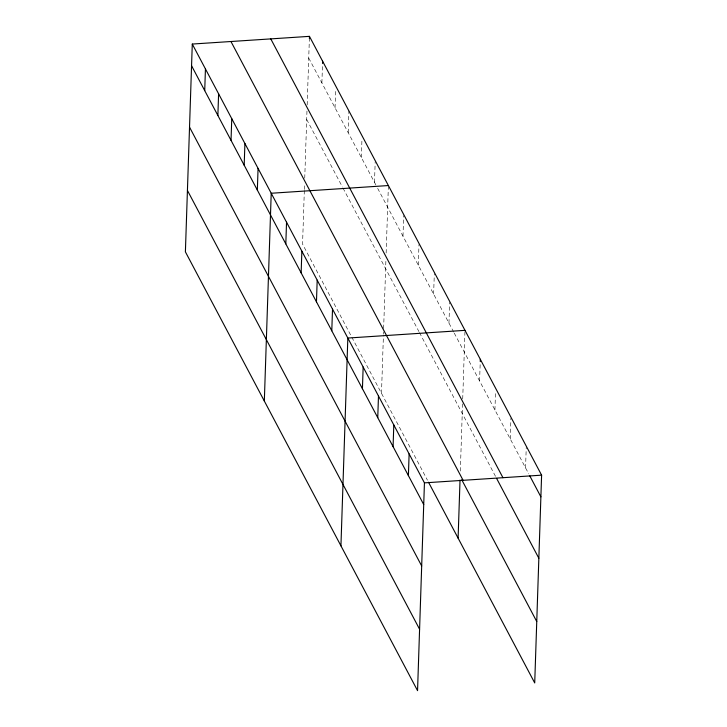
<?xml version="1.0" encoding="UTF-8"?>
<svg xmlns="http://www.w3.org/2000/svg" width="727" height="727" viewBox="0 0 727 727"><rect width="100%" height="100%" fill="white"/><g stroke="black" fill="none" stroke-linecap="round" stroke-linejoin="round"><path stroke-width="0.55" stroke-dasharray="3.63 2.73" d="M304.331 190.547L302.559 244.136L427.458 480.211M304.368 189.429L304.522 184.958M304.74 178.206L307.021 109.404M307.176 104.942L309.375 38.522M321.888 82.914L322.534 63.385M335.038 107.778L335.62 90.421M348.197 132.641L348.915 110.949M361.355 157.514L361.928 140.157M374.505 182.377L375.187 161.767M381.493 393.334L383.42 335.274M383.456 334.156L383.529 331.921M383.638 328.531L385.919 259.721M386.146 253.023L388.345 186.63M402.985 236.202L403.667 215.592M418.307 265.164L418.988 244.554M433.628 294.126L434.319 273.516M448.95 323.088L449.64 302.477M460.327 471.078L462.572 403.412M462.717 398.941L464.962 331.439M479.602 381.012L480.247 361.483M494.923 409.973L495.496 392.616M510.245 438.935L510.927 418.316M525.566 467.897L526.248 447.278M308.73 58.051L377.14 187.348M377.667 188.348L453.712 332.075M454.239 333.075L528.738 473.886M306.694 119.455L342.472 187.093M342.999 188.084L418.916 331.567M419.443 332.566L496.05 477.375"/><path stroke-width="1.09" d="M192.282 44.056L185.394 251.842L417.552 690.65L424.441 482.864L192.282 44.056L309.448 36.35L541.606 475.158L534.718 682.944L428.512 482.21M204.723 90.621L205.441 68.92M217.873 115.484L218.6 93.792M231.032 140.356L231.749 118.655M244.19 165.22L244.908 143.519M257.34 190.083L258.067 168.382M264.328 401.04L271.216 193.255L388.382 185.549M285.82 243.908L286.538 222.217M301.142 272.87L301.859 251.178M309.375 38.522L309.448 36.35M322.534 63.385L322.606 61.213M316.463 301.832L317.19 280.131M331.794 330.794L332.512 309.093M340.936 545.841L347.833 338.055L464.998 330.349M362.437 388.718L363.155 367.017M377.758 417.68L378.476 395.979M393.08 446.642L393.798 424.941M408.401 475.603L409.119 453.902M458.101 538.134L460.027 480.074M480.247 361.483L480.32 359.311M424.441 482.864L541.606 475.158M529.792 475.885L540.888 496.859M270.78 38.894L502.948 477.703M496.586 478.375L538.852 558.263M230.95 41.512L463.108 480.32M461.727 479.72L536.753 621.53M191.565 65.757L423.723 504.565M189.529 127.161L421.687 565.969M187.43 190.438L419.588 629.237"/></g></svg>
